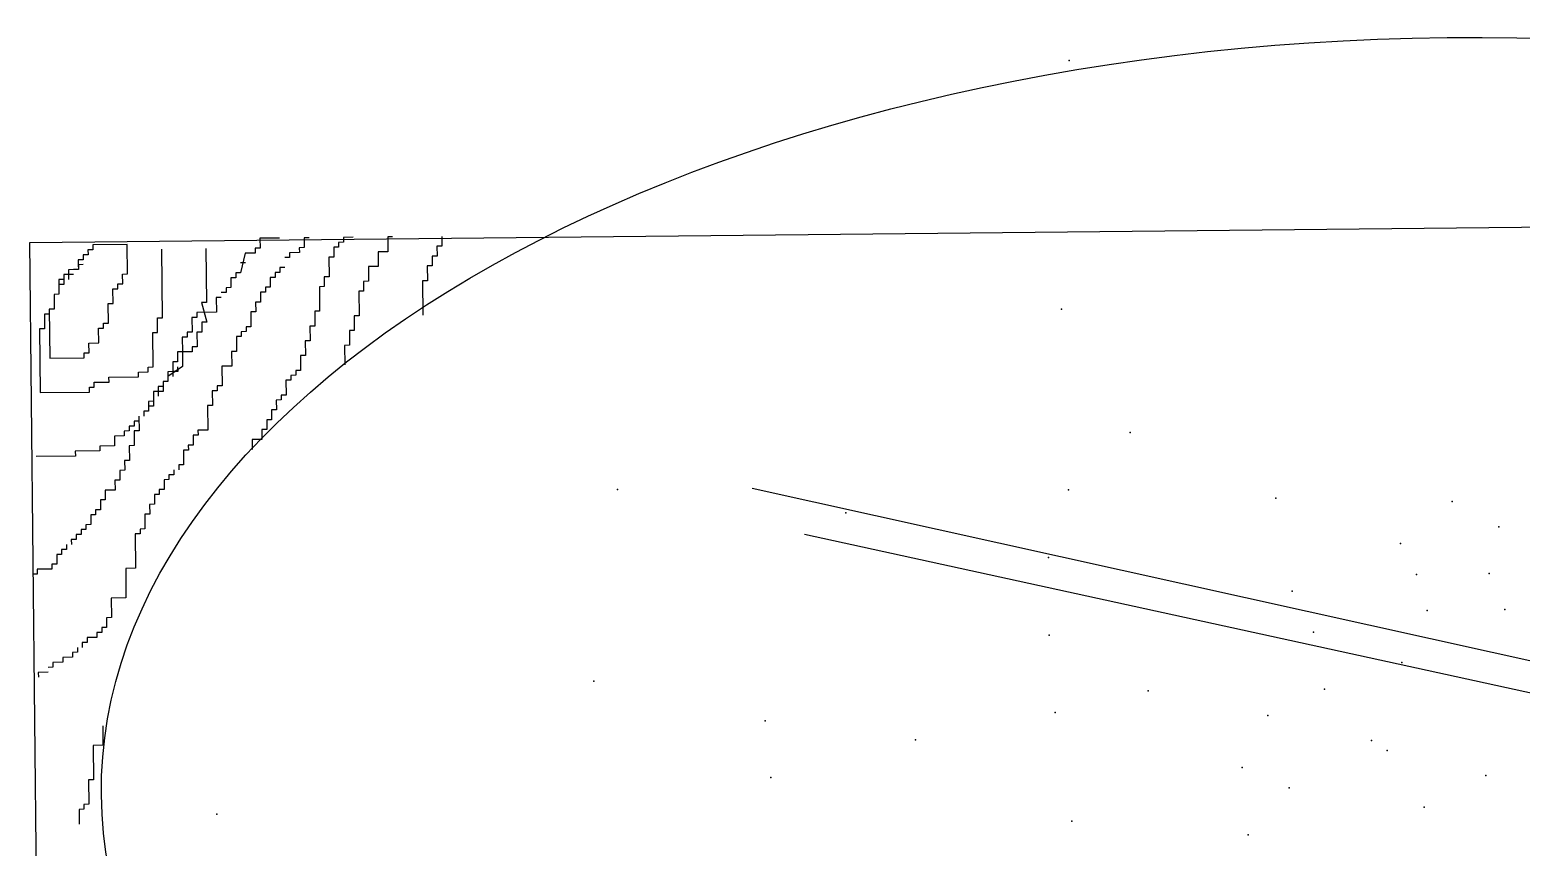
# Model space of a CAD drawing. Header units: inches. Extents: x 4.9 to 47.4, y 12.3 to 37.1.
# Drawn here: x 22.85 to 23.561, y 20.521 to 20.91 of the extents above; entities that cross this region are included whole.
import ezdxf

# ---------------------------------------------------------------- set-up
doc = ezdxf.new("R2010")
doc.units = ezdxf.units.IN
doc.header["$MEASUREMENT"] = 0
doc.layers.add('02', color=2, linetype='Continuous')

msp = doc.modelspace()

# ---------------------------------------------------------------- linework, layer by layer
at = {"layer": '02'}
for p, q in [((22.85018, 20.80892), (24.20386, 20.82287)), ((22.96928, 20.81112), (22.9599, 20.81102)), ((22.9599, 20.81102), (22.95995, 20.80634)), ((22.98334, 20.81126), (22.98099, 20.81124)), ((22.98099, 20.81124), (22.98104, 20.80655)), ((23.00443, 20.81148), (22.99974, 20.81143)), ((22.99974, 20.81143), (22.99977, 20.80909)), ((23.02318, 20.81167), (23.02084, 20.81165)), ((23.02084, 20.81165), (23.02091, 20.80462)), ((23.04662, 20.81191), (23.04667, 20.80723)), ((22.85669, 20.17721), (22.85018, 20.80892)), ((22.87794, 20.80315), (22.8756, 20.80313)), ((22.8756, 20.80313), (22.87562, 20.80079)), ((22.88026, 20.80552), (22.87792, 20.80549)), ((22.87792, 20.80549), (22.87794, 20.80315)), ((22.89664, 20.80803), (22.88024, 20.80786)), ((22.88024, 20.80786), (22.88026, 20.80552)), ((22.89679, 20.79398), (22.89664, 20.80803)), ((22.91341, 20.77308), (22.91307, 20.80585)), ((22.93417, 20.80607), (22.93443, 20.78032)), ((22.95294, 20.80392), (22.95069, 20.79454)), ((22.95763, 20.80397), (22.95294, 20.80392)), ((22.95995, 20.80634), (22.95761, 20.80631)), ((22.95761, 20.80631), (22.95763, 20.80397)), ((22.97872, 20.80419), (22.97404, 20.80414)), ((22.97404, 20.80414), (22.97406, 20.8018)), ((22.98104, 20.80655), (22.9787, 20.80653)), ((22.9787, 20.80653), (22.97872, 20.80419)), ((22.99745, 20.80672), (22.9951, 20.8067)), ((22.9951, 20.8067), (22.99515, 20.80202)), ((22.99977, 20.80909), (22.99742, 20.80906)), ((22.99742, 20.80906), (22.99745, 20.80672)), ((23.02091, 20.80462), (23.01622, 20.80458)), ((23.01622, 20.80458), (23.01629, 20.79755)), ((23.04437, 20.80253), (23.04203, 20.8025)), ((23.04203, 20.8025), (23.04208, 20.79782)), ((23.04667, 20.80723), (23.04432, 20.80721)), ((23.04432, 20.80721), (23.04437, 20.80253)), ((22.87333, 20.79608), (22.86864, 20.79603)), ((22.86864, 20.79603), (22.86866, 20.79369)), ((22.87333, 20.79608), (22.87098, 20.79606)), ((22.87562, 20.80079), (22.87328, 20.80076)), ((22.87328, 20.80076), (22.87333, 20.79608)), ((22.87565, 20.79845), (22.8733, 20.79842)), ((22.8733, 20.79842), (22.87333, 20.79608)), ((22.95299, 20.79924), (22.95065, 20.79922)), ((22.97176, 20.7971), (22.96942, 20.79707)), ((22.96942, 20.79707), (22.96944, 20.79473)), ((22.97406, 20.8018), (22.97172, 20.80178)), ((22.99515, 20.80202), (22.99281, 20.80199)), ((22.99281, 20.80199), (22.99291, 20.79263)), ((23.01629, 20.79755), (23.01161, 20.79751)), ((23.01161, 20.79751), (23.01168, 20.79048)), ((23.04208, 20.79782), (23.03973, 20.7978)), ((23.03973, 20.7978), (23.0398, 20.79077)), ((22.86634, 20.79133), (22.864, 20.7913)), ((22.864, 20.7913), (22.86407, 20.78428)), ((22.86637, 20.78899), (22.86403, 20.78896)), ((22.86403, 20.78896), (22.86407, 20.78428)), ((22.86866, 20.79369), (22.86632, 20.79367)), ((22.86632, 20.79367), (22.86634, 20.79133)), ((22.86634, 20.79133), (22.86637, 20.78899)), ((22.87101, 20.79372), (22.86866, 20.79369)), ((22.86866, 20.79369), (22.86869, 20.79135)), ((22.89215, 20.78925), (22.89449, 20.78928)), ((22.89217, 20.78691), (22.89215, 20.78925)), ((22.89445, 20.79396), (22.89679, 20.79398)), ((22.89449, 20.78928), (22.89445, 20.79396)), ((22.94838, 20.79217), (22.94603, 20.79215)), ((22.94603, 20.79215), (22.94608, 20.78747)), ((22.95069, 20.79454), (22.94835, 20.79451)), ((22.94835, 20.79451), (22.94838, 20.79217)), ((22.96712, 20.79237), (22.96478, 20.79234)), ((22.96478, 20.79234), (22.96483, 20.78766)), ((22.96944, 20.79473), (22.9671, 20.79471)), ((22.9671, 20.79471), (22.96712, 20.79237)), ((22.99291, 20.79263), (22.99056, 20.79261)), ((22.99056, 20.79261), (22.99061, 20.78793)), ((23.01168, 20.79048), (23.00934, 20.79046)), ((23.00934, 20.79046), (23.00938, 20.78578)), ((23.0398, 20.79077), (23.03746, 20.79075)), ((23.03746, 20.79075), (23.03763, 20.77436)), ((22.86407, 20.78428), (22.86173, 20.78426)), ((22.86173, 20.78426), (22.8618, 20.77723)), ((22.88983, 20.78689), (22.89217, 20.78691)), ((22.8899, 20.77986), (22.88983, 20.78689)), ((22.94144, 20.78274), (22.9391, 20.78271)), ((22.9391, 20.78271), (22.93917, 20.77569)), ((22.94376, 20.7851), (22.94142, 20.78508)), ((22.94608, 20.78747), (22.94374, 20.78744)), ((22.94374, 20.78744), (22.94376, 20.7851)), ((22.96251, 20.78529), (22.96017, 20.78527)), ((22.96017, 20.78527), (22.96021, 20.78059)), ((22.96483, 20.78766), (22.96249, 20.78764)), ((22.96249, 20.78764), (22.96251, 20.78529)), ((22.99061, 20.78793), (22.98827, 20.7879)), ((22.98827, 20.7879), (22.98839, 20.7762)), ((23.00938, 20.78578), (23.00704, 20.78575)), ((23.00704, 20.78575), (23.00716, 20.77405)), ((22.85948, 20.77487), (22.85714, 20.77484)), ((22.85714, 20.77484), (22.85721, 20.76782)), ((22.8618, 20.77723), (22.85946, 20.77721)), ((22.85946, 20.77721), (22.8597, 20.7538)), ((22.85946, 20.77721), (22.85948, 20.77487)), ((22.88756, 20.77984), (22.8899, 20.77986)), ((22.88766, 20.77048), (22.88756, 20.77984)), ((22.93917, 20.77569), (22.92979, 20.77559)), ((22.92979, 20.77559), (22.92982, 20.77325)), ((22.93443, 20.78032), (22.93209, 20.7803)), ((22.93209, 20.7803), (22.93453, 20.77096)), ((22.95792, 20.77588), (22.95558, 20.77586)), ((22.95558, 20.77586), (22.95565, 20.76884)), ((22.96021, 20.78059), (22.95787, 20.78056)), ((22.95787, 20.78056), (22.95792, 20.77588)), ((22.98839, 20.7762), (22.98604, 20.77617)), ((22.98604, 20.77617), (22.98612, 20.76915)), ((23.00716, 20.77405), (23.00482, 20.77403)), ((23.00482, 20.77403), (23.00489, 20.767)), ((22.85721, 20.76782), (22.85487, 20.7678)), ((22.85487, 20.7678), (22.85518, 20.73737)), ((22.88299, 20.76809), (22.88534, 20.76811)), ((22.88306, 20.76107), (22.88299, 20.76809)), ((22.88531, 20.77045), (22.88766, 20.77048)), ((22.88534, 20.76811), (22.88531, 20.77045)), ((22.91107, 20.77306), (22.91341, 20.77308)), ((22.91114, 20.76604), (22.91107, 20.77306)), ((22.92982, 20.77325), (22.92747, 20.77323)), ((22.92747, 20.77323), (22.92755, 20.76621)), ((22.93453, 20.77096), (22.93219, 20.77094)), ((22.93219, 20.77094), (22.93223, 20.76625)), ((22.95565, 20.76884), (22.9533, 20.76881)), ((22.9533, 20.76881), (22.95333, 20.76647)), ((22.98612, 20.76915), (22.98377, 20.76913)), ((22.98377, 20.76913), (22.98384, 20.7621)), ((23.00489, 20.767), (23.00255, 20.76698)), ((23.00255, 20.76698), (23.00262, 20.75996)), ((22.87838, 20.76102), (22.88306, 20.76107)), ((22.87843, 20.75634), (22.87838, 20.76102)), ((22.9088, 20.76601), (22.91114, 20.76604)), ((22.90897, 20.74963), (22.9088, 20.76601)), ((22.92523, 20.76384), (22.92288, 20.76382)), ((22.92288, 20.76382), (22.92296, 20.75679)), ((22.92755, 20.76621), (22.9252, 20.76618)), ((22.9252, 20.76618), (22.92523, 20.76384)), ((22.93223, 20.76625), (22.92989, 20.76623)), ((22.92989, 20.76623), (22.92996, 20.75921)), ((22.95101, 20.76411), (22.94866, 20.76408)), ((22.94866, 20.76408), (22.94874, 20.75706)), ((22.95333, 20.76647), (22.95098, 20.76645)), ((22.95098, 20.76645), (22.95101, 20.76411)), ((22.98384, 20.7621), (22.9815, 20.76208)), ((22.9815, 20.76208), (22.98157, 20.75506)), ((23.00262, 20.75996), (23.00027, 20.75993)), ((23.00027, 20.75993), (23.00037, 20.75057)), ((22.8597, 20.7538), (22.87611, 20.75397)), ((22.87608, 20.75631), (22.87843, 20.75634)), ((22.87611, 20.75397), (22.87608, 20.75631)), ((22.92296, 20.75679), (22.92061, 20.75677)), ((22.92061, 20.75677), (22.92066, 20.75209)), ((22.92764, 20.75684), (22.92296, 20.75679)), ((22.92296, 20.75679), (22.92303, 20.74977)), ((22.92996, 20.75921), (22.92762, 20.75918)), ((22.92762, 20.75918), (22.92764, 20.75684)), ((22.94874, 20.75706), (22.94639, 20.75704)), ((22.94639, 20.75704), (22.94647, 20.75001)), ((22.98157, 20.75506), (22.97923, 20.75503)), ((22.97923, 20.75503), (22.9793, 20.74801)), ((22.90196, 20.74721), (22.90665, 20.74726)), ((22.90198, 20.74487), (22.90196, 20.74721)), ((22.90662, 20.7496), (22.90897, 20.74963)), ((22.90665, 20.74726), (22.90662, 20.7496)), ((22.91837, 20.74738), (22.91602, 20.74736)), ((22.91602, 20.74736), (22.91607, 20.74268)), ((22.92303, 20.74977), (22.91605, 20.74502)), ((22.92066, 20.75209), (22.91832, 20.75206)), ((22.91832, 20.75206), (22.91837, 20.74738)), ((22.92071, 20.74741), (22.91837, 20.74738)), ((22.91837, 20.74738), (22.91839, 20.74504)), ((22.92068, 20.74975), (22.92071, 20.74741)), ((22.94647, 20.75001), (22.94178, 20.74997)), ((22.94178, 20.74997), (22.94187, 20.7406)), ((22.97698, 20.74565), (22.97464, 20.74562)), ((22.97464, 20.74562), (22.97466, 20.74328)), ((22.9793, 20.74801), (22.97696, 20.74799)), ((22.97696, 20.74799), (22.97698, 20.74565)), ((22.87859, 20.73995), (22.88094, 20.73997)), ((22.87862, 20.73761), (22.87859, 20.73995)), ((22.88091, 20.74232), (22.88794, 20.74239)), ((22.88094, 20.73997), (22.88091, 20.74232)), ((22.88792, 20.74473), (22.90198, 20.74487)), ((22.88794, 20.74239), (22.88792, 20.74473)), ((22.91375, 20.74031), (22.91141, 20.74029)), ((22.91141, 20.74029), (22.91143, 20.73795)), ((22.91607, 20.74268), (22.91373, 20.74265)), ((22.91373, 20.74265), (22.91375, 20.74031)), ((22.91373, 20.74265), (22.91377, 20.73797)), ((22.91605, 20.74502), (22.91607, 20.74268)), ((22.94187, 20.7406), (22.93953, 20.74058)), ((22.93953, 20.74058), (22.93955, 20.73824)), ((22.97466, 20.74328), (22.97232, 20.74326)), ((22.97232, 20.74326), (22.97239, 20.73623)), ((22.85518, 20.73737), (22.87862, 20.73761)), ((22.90913, 20.73324), (22.90679, 20.73322)), ((22.90679, 20.73322), (22.90684, 20.72854)), ((22.91143, 20.73795), (22.90909, 20.73792)), ((22.90909, 20.73792), (22.90916, 20.7309)), ((22.91377, 20.73797), (22.91143, 20.73795)), ((22.91143, 20.73795), (22.91145, 20.73561)), ((22.93728, 20.73119), (22.93494, 20.73117)), ((22.93955, 20.73824), (22.93721, 20.73821)), ((22.93721, 20.73821), (22.93728, 20.73119)), ((22.97007, 20.73387), (22.96773, 20.73385)), ((22.96773, 20.73385), (22.96778, 20.72916)), ((22.97239, 20.73623), (22.97005, 20.73621)), ((22.97005, 20.73621), (22.97007, 20.73387)), ((22.90218, 20.72615), (22.90225, 20.71912)), ((22.90684, 20.72854), (22.9045, 20.72851)), ((22.9045, 20.72851), (22.90452, 20.72617)), ((22.90916, 20.7309), (22.90682, 20.73088)), ((22.90682, 20.73088), (22.90684, 20.72854)), ((22.93494, 20.73117), (22.93506, 20.71946)), ((22.96548, 20.72446), (22.96314, 20.72443)), ((22.96314, 20.72443), (22.96319, 20.71975)), ((22.96778, 20.72916), (22.96543, 20.72914)), ((22.96543, 20.72914), (22.96548, 20.72446)), ((22.89756, 20.71908), (22.89522, 20.71905)), ((22.89522, 20.71905), (22.89524, 20.71671)), ((22.89988, 20.72144), (22.89754, 20.72142)), ((22.89754, 20.72142), (22.89756, 20.71908)), ((22.9022, 20.72381), (22.89986, 20.72378)), ((22.89986, 20.72378), (22.89988, 20.72144)), ((22.90225, 20.71912), (22.8999, 20.7191)), ((22.8999, 20.7191), (22.89998, 20.71208)), ((22.9304, 20.71707), (22.92805, 20.71705)), ((22.92805, 20.71705), (22.9281, 20.71237)), ((22.93506, 20.71946), (22.93037, 20.71941)), ((22.93037, 20.71941), (22.9304, 20.71707)), ((22.96319, 20.71975), (22.96084, 20.71973)), ((22.96084, 20.71973), (22.96089, 20.71505)), ((22.8906, 20.71198), (22.88357, 20.71191)), ((22.88357, 20.71191), (22.8836, 20.70957)), ((22.89524, 20.71671), (22.89055, 20.71666)), ((22.89055, 20.71666), (22.8906, 20.71198)), ((22.89998, 20.71208), (22.89763, 20.71205)), ((22.89763, 20.71205), (22.89771, 20.70503)), ((22.92578, 20.71), (22.92344, 20.70998)), ((22.92344, 20.70998), (22.92351, 20.70296)), ((22.9281, 20.71237), (22.92576, 20.71234)), ((22.92576, 20.71234), (22.92578, 20.71)), ((22.96089, 20.71505), (22.9562, 20.715)), ((22.9562, 20.715), (22.95625, 20.71032)), ((22.8719, 20.70711), (22.85315, 20.70691)), ((22.8836, 20.70957), (22.87188, 20.70945)), ((22.87188, 20.70945), (22.8719, 20.70711)), ((22.89771, 20.70503), (22.89536, 20.70501)), ((22.89536, 20.70501), (22.89541, 20.70033)), ((22.92351, 20.70296), (22.92117, 20.70293)), ((22.92117, 20.70293), (22.92119, 20.70059)), ((22.89541, 20.70033), (22.89307, 20.7003)), ((22.89307, 20.7003), (22.89311, 20.69562)), ((22.91655, 20.69586), (22.91421, 20.69584)), ((22.91421, 20.69584), (22.91426, 20.69116)), ((22.91887, 20.69823), (22.91653, 20.6982)), ((22.91653, 20.6982), (22.91655, 20.69586)), ((22.91885, 20.70057), (22.91887, 20.69823)), ((22.89082, 20.69091), (22.88613, 20.69087)), ((22.88613, 20.69087), (22.88618, 20.68618)), ((22.89311, 20.69562), (22.89077, 20.6956)), ((22.89077, 20.6956), (22.89082, 20.69091)), ((22.91194, 20.68879), (22.90959, 20.68877)), ((22.90959, 20.68877), (22.90964, 20.68409)), ((22.91426, 20.69116), (22.91191, 20.69113)), ((22.91191, 20.69113), (22.91194, 20.68879)), ((23.19472, 20.69184), (23.82134, 20.55268)), ((22.88388, 20.68148), (22.88154, 20.68145)), ((22.88154, 20.68145), (22.88156, 20.67911)), ((22.88618, 20.68618), (22.88384, 20.68616)), ((22.88384, 20.68616), (22.88388, 20.68148)), ((22.90964, 20.68409), (22.9073, 20.68406)), ((22.9073, 20.68406), (22.90735, 20.67938)), ((22.87927, 20.67441), (22.87693, 20.67438)), ((22.87693, 20.67438), (22.87695, 20.67204)), ((22.88156, 20.67911), (22.87922, 20.67909)), ((22.87922, 20.67909), (22.87927, 20.67441)), ((22.90735, 20.67938), (22.905, 20.67936)), ((22.905, 20.67936), (22.90507, 20.67233)), ((22.87231, 20.66731), (22.86997, 20.66729)), ((22.86997, 20.66729), (22.86999, 20.66495)), ((22.87463, 20.66968), (22.87229, 20.66965)), ((22.87229, 20.66965), (22.87231, 20.66731)), ((22.87695, 20.67204), (22.87461, 20.67202)), ((22.87461, 20.67202), (22.87463, 20.66968)), ((22.90275, 20.66997), (22.90041, 20.66994)), ((22.90041, 20.66994), (22.90058, 20.65356)), ((22.90507, 20.67233), (22.90273, 20.67231)), ((22.90273, 20.67231), (22.90275, 20.66997)), ((23.21966, 20.66988), (23.88836, 20.52376)), ((22.86535, 20.66022), (22.86301, 20.66019)), ((22.86301, 20.66019), (22.86306, 20.65551)), ((22.86767, 20.66258), (22.86533, 20.66256)), ((22.86533, 20.66256), (22.86535, 20.66022)), ((22.86765, 20.66492), (22.86767, 20.66258)), ((22.86074, 20.65315), (22.85371, 20.65308)), ((22.85371, 20.65308), (22.85373, 20.65073)), ((22.86306, 20.65551), (22.86071, 20.65549)), ((22.86071, 20.65549), (22.86074, 20.65315)), ((22.90058, 20.65356), (22.89589, 20.65351)), ((22.89589, 20.65351), (22.89604, 20.63947)), ((22.85373, 20.65073), (22.85139, 20.65071)), ((22.89604, 20.63947), (22.88901, 20.63939)), ((22.88901, 20.63939), (22.8891, 20.63003)), ((22.88681, 20.62532), (22.88446, 20.6253)), ((22.88446, 20.6253), (22.88449, 20.62296)), ((22.8891, 20.63003), (22.88676, 20.63001)), ((22.88676, 20.63001), (22.88681, 20.62532)), ((22.8775, 20.61821), (22.87516, 20.61818)), ((22.87516, 20.61818), (22.87518, 20.61584)), ((22.88217, 20.62059), (22.87748, 20.62055)), ((22.87748, 20.62055), (22.8775, 20.61821)), ((22.88449, 20.62296), (22.88214, 20.62293)), ((22.88214, 20.62293), (22.88217, 20.62059)), ((22.87055, 20.61111), (22.86586, 20.61106)), ((22.86586, 20.61106), (22.86588, 20.60872)), ((22.87287, 20.61348), (22.87052, 20.61345)), ((22.87052, 20.61345), (22.87055, 20.61111)), ((22.87284, 20.61582), (22.87287, 20.61348)), ((22.8589, 20.60397), (22.85421, 20.60392)), ((22.85421, 20.60392), (22.85424, 20.60158)), ((22.86122, 20.60633), (22.85888, 20.60631)), ((22.86588, 20.60872), (22.86119, 20.60867)), ((22.86119, 20.60867), (22.86122, 20.60633)), ((22.88495, 20.57848), (22.88504, 20.56912)), ((22.88504, 20.56912), (22.88035, 20.56907)), ((22.88035, 20.56907), (22.88052, 20.55269)), ((22.88052, 20.55269), (22.87818, 20.55266)), ((22.87818, 20.55266), (22.8783, 20.54096)), ((22.8783, 20.54096), (22.87596, 20.54093)), ((22.87596, 20.54093), (22.87598, 20.53859)), ((22.87598, 20.53859), (22.87364, 20.53857)), ((22.87364, 20.53857), (22.87371, 20.53155))]:
    msp.add_line(p, q, dxfattribs=at)
msp.add_ellipse((23.52971, 20.55208), major_axis=(-0.64541, -0.00665), ratio=0.549598, dxfattribs=at)
for p in [(23.34583, 20.89577), (23.34211, 20.77727), (23.37484, 20.71837), (23.13048, 20.69118), (23.34547, 20.69092), (23.44435, 20.68701), (23.52839, 20.6854), (23.23933, 20.67996), (23.55075, 20.67329), (23.50388, 20.66541), (23.33592, 20.65874), (23.51145, 20.65068), (23.54604, 20.65103), (23.45222, 20.64266), (23.51657, 20.63345), (23.55363, 20.63384), (23.3363, 20.62173), (23.46231, 20.62302), (23.50447, 20.60865), (23.11907, 20.59974), (23.38352, 20.59506), (23.46753, 20.59593), (23.33915, 20.58473), (23.44048, 20.58331), (23.20081, 20.58084), (23.27257, 20.57171), (23.49002, 20.57148), (23.49749, 20.56662), (23.20356, 20.55372), (23.42838, 20.55851), (23.54456, 20.55477), (23.45072, 20.54886), (23.51506, 20.53966), (22.93933, 20.53619), (23.3471, 20.53299), (23.43118, 20.52645)]:
    msp.add_point(p, dxfattribs=at)

doc.saveas('drawing.dxf')
